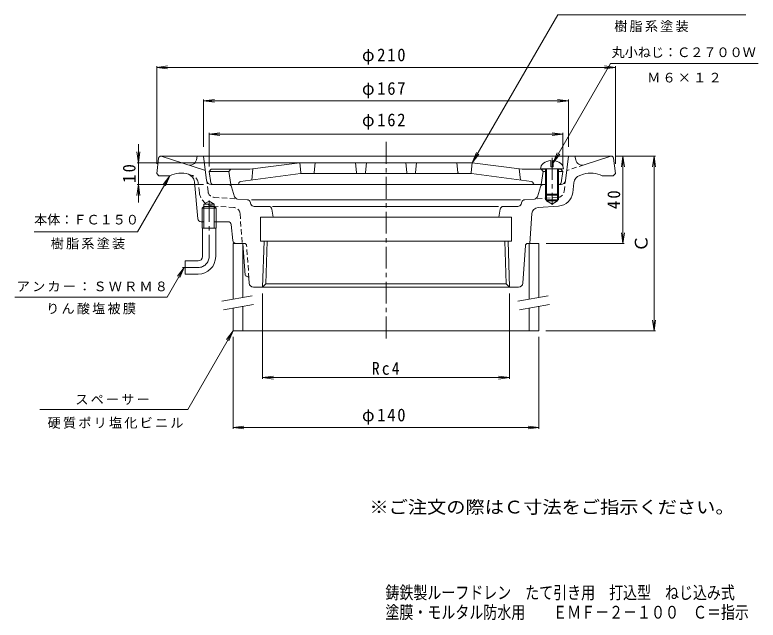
# Model space of a CAD drawing. Units: millimetres, scale not verified. Extents: x -194 to 147, y -230 to 267.
# Drawn here: x -193.6 to 146.7, y -229.9 to 47.4 of the extents above; entities that cross this region are included whole.
import ezdxf
from ezdxf.enums import TextEntityAlignment as Align

# ---------------------------------------------------------------- set-up
doc = ezdxf.new("R2010")
doc.units = ezdxf.units.MM
doc.header["$LTSCALE"] = 2
doc.linetypes.add('CHAIN1', pattern=[8, 5, -1, 1, -1])
doc.linetypes.add('DASHED1', pattern=[1.8, 1.2, -0.6])
for name, color, linetype, lineweight in [('0-0_通り芯', 3, 'Continuous', 9), ('0-2_仕上', 6, 'Continuous', 9), ('0-3_建具', 4, 'Continuous', 9), ('0-4_その他', 7, 'Continuous', 9), ('0-5_寸法', 7, 'Continuous', 9), ('0-A', 4, 'Continuous', 9)]:
    doc.layers.add(name, color=color, linetype=linetype, lineweight=lineweight)
doc.layers.add('F-4_F-4ﾚｲﾔ', color=6, linetype='Continuous')
doc.layers.add('F-5_F-5ﾚｲﾔ', color=2, linetype='Continuous')
doc.styles.add('ＭＳ ゴシック', font='')
doc.styles.get('ＭＳ ゴシック').set_extended_font_data('MS Gothic')

msp = doc.modelspace()

# ---------------------------------------------------------------- linework, layer by layer
at = {"layer": '0-0_通り芯', "linetype": 'CHAIN1'}
for p, q in [((-23.664, -10.834), (-23.664, -102.051)), ((-104.664, -63.341), (-104.664, -37.614)), ((-109.664, -68.341), (-116.825, -68.341))]:
    msp.add_line(p, q, dxfattribs=at)
at = {"layer": '0-0_通り芯'}
for p, q in [((-127.773, -18.217), (-128.664, -25.341)), ((-126.781, -17.341), (79.454, -17.341)), ((-106.353, -23.94), (-126.664, -17.341)), ((-110.506, -19.065), (-110.164, -17.341)), ((-105.786, -28.557), (-107.164, -17.341)), ((58.456, -28.585), (59.836, -17.341)), ((63.179, -19.065), (62.836, -17.341)), ((67.048, -21.334), (79.336, -17.341)), ((80.446, -18.217), (81.336, -25.341)), ((-127.664, -26.341), (-128.664, -25.341)), ((-122.664, -26.341), (-127.664, -26.341)), ((66.816, -25.615), (65.109, -26.17)), ((75.336, -26.341), (80.336, -26.341)), ((80.336, -26.341), (81.336, -25.341)), ((-109.793, -45.984), (-111.414, -29.033)), ((-95.774, -30.341), (-103.798, -30.341)), ((48.447, -30.341), (49.836, -30.341)), ((54.836, -30.341), (56.471, -30.341)), ((61.813, -34.066), (62.375, -29.486)), ((-94.339, -31.403), (-92.965, -35.901)), ((47.012, -31.403), (45.638, -35.901)), ((-91.635, -36.958), (-87.165, -37.271)), ((37.838, -37.341), (-85.261, -37.341)), ((44.308, -36.959), (39.837, -37.271)), ((49.336, -34.694), (49.336, -37.341)), ((49.336, -37.341), (55.336, -37.341)), ((49.836, -35.194), (49.836, -37.841)), ((54.836, -35.194), (54.836, -37.841)), ((55.336, -34.694), (55.336, -37.341)), ((-107.024, -40.341), (-107.838, -41.141)), ((-107.024, -39.341), (-104.664, -37.979)), ((-107.024, -50.341), (-107.024, -39.341)), ((-102.304, -39.341), (-107.024, -39.341)), ((-102.304, -40.341), (-107.024, -40.341)), ((-102.304, -39.341), (-104.664, -37.979)), ((-102.304, -50.341), (-102.304, -39.341)), ((-101.489, -41.141), (-102.304, -40.341)), ((-85.846, -38.293), (-85.506, -39.315)), ((-84.082, -40.341), (-77.434, -40.341)), ((-75.592, -40.341), (27.913, -40.341)), ((30.107, -40.341), (36.755, -40.341)), ((38.519, -38.293), (38.178, -39.315)), ((45.954, -40.853), (55.353, -40.196)), ((49.836, -37.841), (52.336, -39.284)), ((-101.489, -41.141), (-107.838, -41.141)), ((-107.838, -50.341), (-107.838, -41.141)), ((-101.489, -50.341), (-101.489, -41.141)), ((-75.955, -41.595), (-75.33, -45.341)), ((28.628, -41.594), (28.003, -45.341)), ((43.171, -43.639), (42.224, -57.341)), ((-108.3, -47.341), (-107.024, -47.341)), ((-102.304, -47.341), (-96.021, -47.341)), ((-81.164, -45.341), (-81.164, -56.341)), ((33.836, -45.341), (-81.164, -45.341)), ((33.836, -45.341), (33.836, -56.341)), ((-101.489, -50.341), (-107.838, -50.341)), ((-107.663, -63.341), (-107.663, -50.341)), ((-101.663, -63.341), (-101.663, -50.341)), ((-93.799, -55.99), (-94.529, -48.692)), ((-89.164, -57.341), (-92.306, -57.341)), ((-88.159, -71.876), (-89.164, -57.341)), ((33.836, -56.341), (-81.164, -56.341)), ((-80.179, -77.341), (-79.522, -56.341)), ((-78.652, -75.83), (-78.043, -56.341)), ((31.325, -75.83), (30.716, -56.341)), ((32.851, -77.341), (32.195, -56.341)), ((41.152, -57.341), (42.224, -57.341)), ((38.965, -75.479), (40.155, -58.272)), ((-115.663, -65.341), (-115.663, -71.341)), ((-109.663, -65.341), (-115.663, -65.341)), ((-109.663, -71.341), (-115.663, -71.341)), ((-87.66, -72.341), (-87.443, -72.341)), ((-86.445, -73.272), (-86.292, -75.479)), ((-84.297, -77.341), (36.97, -77.341)), ((-80.164, -77.341), (-78.652, -75.83)), ((31.325, -75.83), (-78.652, -75.83)), ((32.836, -77.341), (31.325, -75.83))]:
    msp.add_line(p, q, dxfattribs=at)
at = {"layer": '0-0_通り芯', "linetype": 'DASHED1'}
for p, q in [((67.048, -21.334), (59.026, -23.94)), ((-112.436, -26.17), (-114.16, -25.61)), ((-109.14, -34.066), (-109.702, -29.486)), ((-105.17, -33.579), (-105.78, -28.613)), ((57.843, -33.579), (58.456, -28.585)), ((-102.402, -36.206), (-91.635, -36.958)), ((55.074, -36.206), (44.308, -36.959)), ((-93.282, -40.853), (-102.681, -40.196)), ((-90.498, -43.639), (-89.551, -57.341)), ((-88.479, -57.341), (-89.164, -57.341)), ((-86.445, -73.272), (-87.482, -58.272))]:
    msp.add_line(p, q, dxfattribs=at)
at = {"layer": '0-0_通り芯'}
msp.add_lwpolyline([(49.836, -37.841), (54.836, -37.841), (52.336, -39.284)], dxfattribs=at)
for centre, radius, start, end in [((-126.781, -18.341), 1, 90, 172.87463), ((-113.448, -18.481), 3, 251.99986, 348.76921), ((66.121, -18.481), 3, 191.23079, 288.00014), ((79.454, -18.341), 1, 7.12537, 90), ((-117.543, -36.077), 11, 71.9991, 117.74344), ((-115.396, -29.414), 4, 5.46083, 71.99992), ((66.345, -29.974), 4, 108.00093, 173.00011), ((70.216, -36.077), 11, 62.25656, 108.0009), ((-103.798, -28.341), 2, 187.00008, 270), ((-95.774, -31.841), 1.5, 16.99075, 90), ((48.447, -31.841), 1.5, 90, 163.00925), ((56.471, -28.341), 2, 270, 352.99992), ((-91.531, -35.462), 1.5, 196.99075, 265.99974), ((-87.269, -38.767), 1.5, 18.43495, 85.99969), ((39.942, -38.767), 1.5, 94.00031, 161.56505), ((44.203, -35.462), 1.5, 274.00026, 343.00925), ((54.865, -33.213), 7, 274.00031, 353.00008), ((-84.082, -38.841), 1.5, 198.43495, 270), ((-77.434, -41.841), 1.5, 9.46248, 90), ((30.107, -41.841), 1.5, 90, 170.53752), ((36.755, -38.841), 1.5, 270, 341.56505), ((46.164, -43.846), 3, 94.00027, 176.04565), ((-108.3, -45.841), 1.5, 185.46077, 270), ((-96.021, -48.841), 1.5, 5.71059, 90), ((-92.306, -55.841), 1.5, 185.71059, 270), ((41.152, -58.341), 1, 90, 176.04605), ((-109.663, -63.341), 2, 270, 0), ((-109.663, -63.341), 8, 270, 0), ((-87.66, -71.841), 0.5, 183.95718, 270), ((-87.443, -73.341), 1, 3.95312, 90), ((-84.297, -75.341), 2, 183.95448, 270), ((36.97, -75.341), 2, 270, 356.04552)]:
    msp.add_arc(centre, radius, start, end, dxfattribs=at)
at = {"layer": '0-0_通り芯', "linetype": 'DASHED1'}
for centre, radius, start, end in [((-113.673, -29.974), 4, 6.99989, 72.00009), ((-102.192, -33.213), 3, 186.99992, 265.99969), ((54.865, -33.213), 3, 274.00031, 353.00008), ((-102.192, -33.213), 7, 186.99992, 265.99969), ((-93.491, -43.846), 3, 3.95435, 85.99973), ((-88.479, -58.341), 1, 3.95395, 90)]:
    msp.add_arc(centre, radius, start, end, dxfattribs=at)
at = {"layer": '0-0_通り芯', "linetype": 'CHAIN1'}
msp.add_arc((-109.664, -63.341), 5, 270, 0, dxfattribs=at)
at = {"layer": '0-2_仕上'}
for p, q in [((-63.164, -20.341), (-86.039, -23.341)), ((15.836, -20.341), (-63.164, -20.341)), ((-62.709, -24.891), (-63.164, -20.341)), ((-56.619, -24.891), (-56.164, -20.341)), ((-37.664, -20.341), (-37.209, -24.891)), ((-32.664, -20.341), (-33.119, -24.891)), ((-14.664, -20.341), (-14.209, -24.891)), ((-9.664, -20.341), (-10.119, -24.891)), ((9.291, -24.891), (8.836, -20.341)), ((15.381, -24.891), (15.836, -20.341)), ((15.836, -20.341), (38.712, -23.341)), ((-103.664, -23.341), (-104.664, -24.341)), ((-86.039, -23.341), (-103.664, -23.341)), ((-84.664, -23.161), (-85.164, -28.269)), ((37.336, -23.161), (37.836, -28.269)), ((38.712, -23.341), (49.336, -23.341)), ((47.336, -23.341), (48.336, -24.341)), ((55.336, -23.341), (56.336, -23.341)), ((56.336, -23.341), (57.336, -24.341)), ((-103.803, -29.506), (-104.664, -24.341)), ((-95.664, -24.341), (-94.664, -30.341)), ((-90.224, -28.933), (-62.837, -25.341)), ((15.51, -25.341), (-62.837, -25.341)), ((42.897, -28.933), (15.51, -25.341)), ((48.336, -24.341), (47.336, -30.341)), ((48.336, -24.341), (49.336, -24.341)), ((55.336, -24.341), (57.336, -24.341)), ((56.476, -29.506), (57.336, -24.341)), ((49.336, -30.341), (-102.817, -30.341)), ((-91.102, -29.912), (-91.084, -29.783)), ((43.775, -29.912), (43.757, -29.783)), ((55.489, -30.341), (55.336, -30.341))]:
    msp.add_line(p, q, dxfattribs=at)
msp.add_lwpolyline([(-94.664, -23.341), (-95.664, -24.341), (-104.664, -24.341)], dxfattribs=at)
for centre, radius, start, end in [((-62.211, -24.841), 0.5, 185.71199, 270), ((-57.116, -24.841), 0.5, 270, 354.28801), ((-36.711, -24.841), 0.5, 185.71199, 270), ((-33.616, -24.841), 0.5, 270, 354.28801), ((-13.711, -24.841), 0.5, 185.71199, 270), ((-10.616, -24.841), 0.5, 270, 354.28801), ((9.789, -24.841), 0.5, 185.71199, 270), ((14.884, -24.841), 0.5, 270, 354.28801), ((-102.817, -29.341), 1, 189.46068, 270), ((-91.597, -29.841), 0.5, 270, 351.86792), ((-90.094, -29.924), 1, 97.47195, 171.86621), ((42.767, -29.924), 1, 8.13379, 82.52805), ((44.27, -29.841), 0.5, 188.13208, 270), ((55.489, -29.341), 1, 270, 350.53932)]:
    msp.add_arc(centre, radius, start, end, dxfattribs=at)
at = {"layer": '0-3_建具'}
for p, q in [((-93.664, -57.341), (-93.664, -82.883)), ((-92.306, -57.341), (-93.664, -57.341)), ((-89.164, -57.341), (-89.164, -82.089)), ((41.836, -57.341), (41.836, -82.883)), ((42.224, -57.341), (46.336, -57.341)), ((46.336, -57.341), (46.336, -82.089)), ((-93.664, -86.945), (-93.664, -97.341)), ((-89.164, -86.151), (-89.164, -97.341)), ((41.836, -86.945), (41.836, -97.341)), ((46.336, -86.151), (46.336, -97.341)), ((-93.664, -97.341), (46.336, -97.341))]:
    msp.add_line(p, q, dxfattribs=at)
at = {"layer": '0-3_建具', "color": 7}
for p, q in [((-98.777, -83.784), (-84.99, -81.353)), ((36.723, -83.784), (50.51, -81.353)), ((-98.082, -87.724), (-84.295, -85.293)), ((37.418, -87.724), (51.205, -85.293))]:
    msp.add_line(p, q, dxfattribs=at)
at = {"layer": '0-4_その他'}
for p, q in [((-128.664, 23.344), (-123.706, 23.997)), ((-128.664, 23.944), (-128.664, -20.875)), ((81.336, 23.344), (76.379, 23.997)), ((81.336, 23.944), (81.336, -20.875)), ((-128.664, 23.344), (81.336, 23.344)), ((-128.664, 23.344), (-123.706, 22.692)), ((81.336, 23.344), (76.379, 22.692)), ((-107.164, 7.98), (-102.206, 8.633)), ((-107.164, 8.58), (-107.164, -13.005)), ((-107.164, 7.98), (59.836, 7.98)), ((-107.164, 7.98), (-102.206, 7.327)), ((59.836, 7.98), (54.879, 8.633)), ((59.836, 7.98), (54.879, 7.327)), ((59.836, 8.58), (59.836, -13.005)), ((-104.664, -7.231), (-99.706, -6.578)), ((-104.664, -6.631), (-104.664, -22.016)), ((57.336, -7.231), (52.379, -6.578)), ((57.336, -6.631), (57.336, -22.016)), ((-104.664, -7.231), (57.336, -7.231)), ((-104.664, -7.231), (-99.706, -7.884)), ((57.336, -7.231), (52.379, -7.884)), ((-137.065, -11.805), (-137.065, -38.549)), ((-137.065, -20.341), (-137.718, -15.384)), ((-137.065, -20.341), (-136.413, -15.384)), ((-137.665, -20.341), (-63.164, -20.341)), ((99.677, -17.341), (81.636, -17.341)), ((84.836, -17.341), (84.184, -22.298)), ((84.836, -57.341), (84.836, -17.341)), ((84.836, -17.341), (85.489, -22.298)), ((99.077, -17.341), (98.424, -22.298)), ((99.077, -97.341), (99.077, -17.341)), ((99.077, -17.341), (99.729, -22.298)), ((-137.065, -30.341), (-137.718, -35.298)), ((-137.665, -30.341), (-107.176, -30.341)), ((-137.065, -30.341), (-136.413, -35.298)), ((84.836, -57.341), (84.184, -52.384)), ((84.836, -57.341), (85.489, -52.384)), ((85.436, -57.341), (49.652, -57.341)), ((-80.164, -119.378), (-80.164, -80.237)), ((32.851, -119.378), (32.851, -80.237)), ((99.077, -97.341), (98.424, -92.384)), ((99.077, -97.341), (99.729, -92.384)), ((99.677, -97.341), (49.45, -97.341)), ((-93.664, -142.189), (-93.664, -100.163)), ((46.336, -142.189), (46.336, -100.163)), ((-80.164, -118.778), (-75.206, -118.126)), ((-80.164, -118.778), (32.851, -118.778)), ((-80.164, -118.778), (-75.206, -119.431)), ((32.851, -118.778), (27.894, -118.126)), ((32.851, -118.778), (27.894, -119.431)), ((-93.664, -141.589), (-88.706, -140.936)), ((-93.664, -141.589), (46.336, -141.589)), ((-93.664, -141.589), (-88.706, -142.241)), ((46.336, -141.589), (41.379, -140.936)), ((46.336, -141.589), (41.379, -142.241))]:
    msp.add_line(p, q, dxfattribs=at)
at = {"layer": '0-5_寸法'}
for p, q in [((15.836, -20.341), (54.938, 47.384)), ((54.938, 47.384), (141.129, 47.384)), ((52.836, -20.466), (79.124, 25.066)), ((79.124, 25.066), (146.718, 25.066)), ((15.836, -20.341), (17.75, -15.722)), ((15.836, -20.341), (18.88, -16.374)), ((52.836, -20.466), (54.75, -15.847)), ((52.836, -20.466), (55.88, -16.499)), ((-122.664, -26.341), (-137.454, -51.958)), ((-122.664, -26.341), (-125.707, -30.308)), ((-122.664, -26.341), (-124.577, -30.96)), ((-184.699, -51.958), (-137.454, -51.958)), ((-116.108, -68.341), (-123.919, -81.871)), ((-116.108, -68.341), (-119.152, -72.308)), ((-116.108, -68.341), (-118.022, -72.961)), ((-123.919, -81.871), (-193.605, -81.871)), ((-93.664, -97.341), (-114.448, -133.341)), ((-93.664, -97.341), (-96.707, -101.308)), ((-93.664, -97.341), (-95.577, -101.961)), ((-114.448, -133.341), (-182.192, -133.341))]:
    msp.add_line(p, q, dxfattribs=at)
at = {"layer": '0-A'}
for p, q in [((51.836, -19.312), (51.836, -22.194)), ((52.836, -19.312), (52.836, -22.194)), ((47.086, -23.194), (57.586, -23.194)), ((49.336, -23.194), (49.336, -34.694)), ((49.836, -23.194), (49.836, -35.194)), ((51.836, -22.194), (52.836, -22.194)), ((54.836, -23.194), (54.836, -35.194)), ((55.336, -23.194), (55.336, -34.694)), ((49.336, -34.694), (55.336, -34.694)), ((49.336, -34.694), (49.836, -35.194)), ((49.836, -35.194), (54.836, -35.194)), ((55.336, -34.694), (54.836, -35.194))]:
    msp.add_line(p, q, dxfattribs=at)
at = {"layer": '0-A', "linetype": 'CHAIN1'}
msp.add_line((52.336, -18.159), (52.336, -39.611), dxfattribs=at)
at = {"layer": '0-A'}
for start_param, end_param in [(1.6661844, 3.1415927), (6.2831853, 7.7585933)]:
    msp.add_ellipse((52.336, -23.194), major_axis=(5.25, 0), ratio=0.7428, start_param=start_param, end_param=end_param, dxfattribs=at)

# ---------------------------------------------------------------- texts
at = {"layer": '0-4_その他', "color": 2, "style": 'ＭＳ ゴシック'}
msp.add_text('Ｃ', height=5.865, rotation=90, dxfattribs=at).set_placement((97.877, -61.341), align=Align.BOTTOM_LEFT)
at = {"layer": '0-4_その他', "color": 2, "char_height": 5.865, "attachment_point": 7, "style": 'ＭＳ ゴシック'}
for s, insert in [('\\T1.21;\\W0.95;φ210', (-34.664, 24.544)), ('\\T1.21;\\W0.95;φ167', (-34.664, 9.18)), ('\\T1.21;\\W0.95;φ162', (-34.664, -5.231)), ('\\T1.27;\\W0.9;Rc4', (-30.156, -117.578)), ('\\T1.21;\\W0.95;φ140', (-34.664, -140.389))]:
    msp.add_mtext(s, dxfattribs=dict(at, insert=insert))
at = {"layer": '0-4_その他', "color": 2, "char_height": 5.865, "attachment_point": 7, "rotation": 90, "style": 'ＭＳ ゴシック'}
for s, insert in [('\\T1.27;\\W0.95;10', (-138.265, -29.591)), ('\\T1.27;\\W0.95;40', (83.636, -41.591))]:
    msp.add_mtext(s, dxfattribs=dict(at, insert=insert))
at = {"layer": '0-5_寸法', "style": 'ＭＳ ゴシック'}
for s, p in [('丸小ねじ：Ｃ２７００Ｗ', (79.629, 26.727)), ('本体：ＦＣ１５０', (-184.806, -49.939))]:
    msp.add_text(s, height=4.399, dxfattribs=at).set_placement(p, align=Align.BOTTOM_LEFT)
at = {"layer": '0-5_寸法', "char_height": 4.399, "attachment_point": 7, "style": 'ＭＳ ゴシック'}
for s, insert in [('\\T1.17;樹脂系塗装', (80.823, 39.47)), ('\\T1.17;Ｍ６×１２', (95.921, 16.363)), ('\\T1.17;樹脂系塗装', (-177.193, -60.048)), ('\\T1.17;アンカー：ＳＷＲＭ８', (-192.718, -79.409)), ('\\T1.17;りん酸塩被膜', (-179.262, -89.834)), ('\\T1.17;スペーサー', (-165.916, -131.247)), ('\\T1.17;硬質ポリ塩化ビニル', (-178.598, -142.182))]:
    msp.add_mtext(s, dxfattribs=dict(at, insert=insert))
at = {"layer": 'F-4_F-4ﾚｲﾔ', "style": 'ＭＳ ゴシック', "width": 0.8}
for s, p in [('鋳鉄製ルーフドレン\u3000たて引き用\u3000打込型\u3000ねじ込み式', (-23.924, -221.933)), ('塗膜・モルタル防水用\u3000\u3000ＥＭＦ－２－１００\u3000Ｃ＝指示', (-23.924, -230.933))]:
    msp.add_text(s, height=5.865, dxfattribs=at).set_placement(p, align=Align.BOTTOM_LEFT)
at = {"layer": 'F-5_F-5ﾚｲﾔ', "style": 'ＭＳ ゴシック', "width": 1.1}
msp.add_text('※ご注文の際はＣ寸法をご指示ください。', height=5.865, dxfattribs=at).set_placement((-31.26, -182.758), align=Align.BOTTOM_LEFT)

doc.saveas('drawing.dxf')
